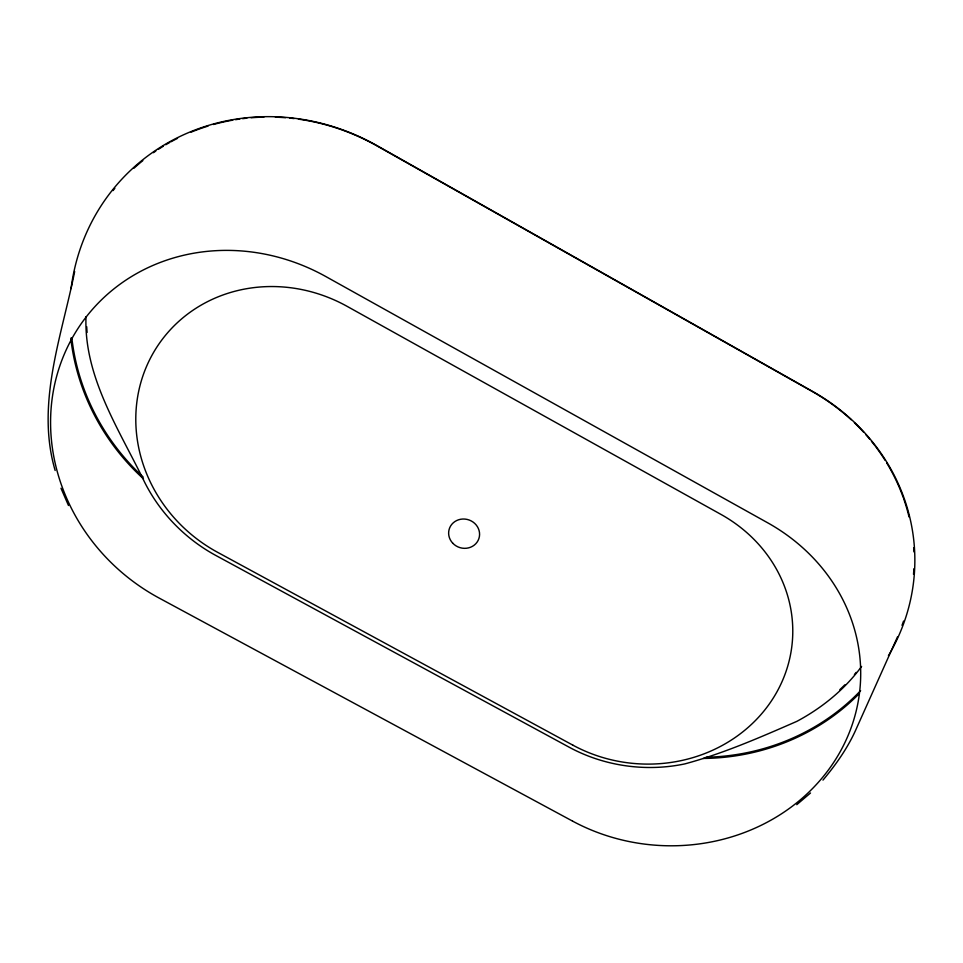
<?xml version="1.0" encoding="UTF-8"?>
<svg xmlns="http://www.w3.org/2000/svg" width="963" height="963" viewBox="0 0 963 963"><rect width="100%" height="100%" fill="white"/><g stroke="black" fill="none" stroke-linecap="round" stroke-linejoin="round"><path stroke-width="1.44" d="M74.657 271.53C61.728 336.28 35.619 404.051 55.156 470.486M897.516 636.844L856.288 728.762C848.018 747.565 836.113 764.405 822.98 780.09M861.584 666.432C844.695 689.496 821.993 707.913 796.858 721.359C760.313 737.309 723.394 753.511 684.813 763.9C645.98 772.061 604.439 766.223 569.494 747.384L215.399 555.23C184.354 538.269 158.714 511.618 143.391 479.694C118.401 428.27 83.805 376.352 85.996 316.646M796.762 804.683L810.509 792.994M60.994 488.265L68.481 505.491M143.487 478.876A217.782 204.71 42.8 0 1 70.781 338.157M71.069 288.623A217.782 204.71 42.8 0 1 376.99 145.618L812.628 391.435A213.232 197.884 -0.6 0 1 888.428 655.707M859.213 693.637A213.232 197.884 -0.6 0 1 703.171 758.435M143.174 477.058A217.048 204.036 42.8 0 1 71.816 337.796M113.02 190.602A217.048 204.036 42.8 0 1 114.85 188.339M133.929 168.248A217.048 204.036 42.8 0 1 142.825 160.628M153.406 152.696A217.048 204.036 42.8 0 1 155.837 151.022M158.293 149.397A217.048 204.036 42.8 0 1 163.289 146.232M165.817 144.715A217.048 204.036 42.8 0 1 169.669 142.5M170.969 141.778A217.048 204.036 42.8 0 1 177.529 138.335M191.083 132.16A217.048 204.036 42.8 0 1 208.008 126.093M213.485 124.492A217.048 204.036 42.8 0 1 232.757 120.146M235.55 119.677A217.048 204.036 42.8 0 1 239.763 119.039M242.58 118.666A217.048 204.036 42.8 0 1 246.829 118.184M251.078 117.775A217.048 204.036 42.8 0 1 263.922 117.101M275.406 117.161A217.048 204.036 42.8 0 1 285.493 117.715M289.803 118.1A217.048 204.036 42.8 0 1 294.124 118.581M298.422 119.135A217.048 204.036 42.8 0 1 377.002 145.907L812.206 391.472A212.51 197.234 -0.6 0 1 851.172 419.724M913.875 568.712A212.51 197.234 -0.6 0 1 913.514 574.309M903.559 621.075A212.51 197.234 -0.6 0 1 902.006 625.324M860.621 690.627A212.51 197.234 -0.6 0 1 705.999 757.243M854.434 422.781A212.51 197.234 -0.6 0 1 863.763 432.339M865.737 434.542A212.51 197.234 -0.6 0 1 869.589 439.02M871.467 441.295A212.51 197.234 -0.6 0 1 875.102 445.905M875.981 447.073A212.51 197.234 -0.6 0 1 885.105 460.314M886.634 462.794A212.51 197.234 -0.6 0 1 903.366 497.859M903.836 499.207A212.51 197.234 -0.6 0 1 909.048 516.975M913.694 547.67A212.51 197.234 -0.6 0 1 913.923 551.883M856.215 672.379A196.103 181.995 -0.6 0 1 854.41 674.509M844.864 684.801A196.103 181.995 -0.6 0 1 839.808 689.689M87.103 332.464A200.292 188.267 42.8 0 1 86.706 326.686M572.552 821.102L159.088 598.035A195.826 180.755 36.5 0 1 69.769 342.587A195.826 180.755 36.5 0 1 325.855 276.562L767.619 522.765A191.878 174.435 3.7 0 1 834.054 761.853A191.878 174.435 3.7 0 1 572.552 821.102M572.853 745.145L217.542 552.281A149.217 138.828 35.3 0 1 150.986 357.117A149.217 138.828 35.3 0 1 347.149 306.366L720.902 514.374A146.665 134.651 4.4 0 1 772.711 698.933A146.665 134.651 4.4 0 1 572.853 745.145M452.73 543.18A15.577 14.565 18.3 0 0 478.888 538.594A15.577 14.565 18.3 0 0 460.711 519.25A15.577 14.565 18.3 0 0 452.73 543.18"/></g></svg>
